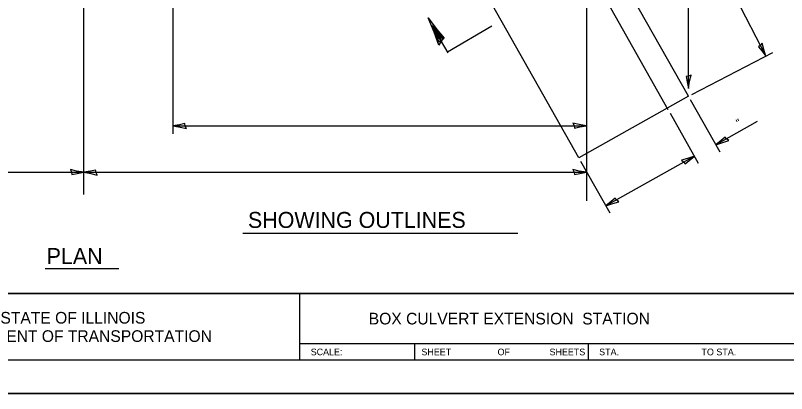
# Model space of a CAD drawing. Extents: x 2133490 to 2172050, y 2138301 to 2145980.
# Drawn here: x 2138876 to 2139454, y 2144574 to 2144858 of the extents above; entities that cross this region are included whole.
import ezdxf

# ---------------------------------------------------------------- set-up
doc = ezdxf.new("R2010")
doc.units = 0
for name, color, linetype in [('Level 40', 7, 'Continuous'), ('Level 63', 7, 'Continuous'), ('ROW_PR_Notes', 7, 'Continuous'), ('Sheets_50 Reference Boundary', 7, 'Continuous'), ('Sheets_General Details', 7, 'Continuous'), ('Sheets_Printer Plotting Border', 7, 'Continuous')]:
    doc.layers.add(name, color=color, linetype=linetype)

msp = doc.modelspace()

# ---------------------------------------------------------------- linework, layer by layer
at = {"layer": 'Level 40'}
for p, q in [((2138927.29, 2144723.86), (2138927.29, 2145003.66)), ((2139200.25, 2144830.08), (2139188.06, 2144850.83)), ((2139199.83, 2144830.8), (2139232.97, 2144850.27))]:
    msp.add_line(p, q, dxfattribs=at)
msp.add_lwpolyline([(2139193.58, 2144840.26), (2139191.64, 2144845.13), (2139194.67, 2144840.66), (2139193.46, 2144837.74), (2139188.9, 2144849.93), (2139196.29, 2144840.68), (2139195.05, 2144838.91), (2139193.3, 2144835.84), (2139189.71, 2144845.45), (2139185.23, 2144856.2), (2139191.9, 2144847.58), (2139197.27, 2144841), (2139195.05, 2144838.91)], dxfattribs=at)
at = {"layer": 'Level 63'}
for points in [[(2139435.52, 2144837.34), (2139434.18, 2144835.74), (2139432.69, 2144834.61), (2139435.18, 2144831.54), (2139438.23, 2144827.49), (2139436.65, 2144832.68)], [(2139382.28, 2144813.43), (2139380.36, 2144812.61), (2139378.52, 2144812.3), (2139379.32, 2144808.43), (2139380.19, 2144803.43), (2139381.16, 2144808.76)], [(2139004.13, 2144773.21), (2139003.31, 2144775.13), (2139003, 2144776.98), (2138999.13, 2144776.17), (2138994.13, 2144775.3), (2138999.46, 2144774.33)], [(2139293.78, 2144777.4), (2139294.59, 2144775.47), (2139294.91, 2144773.63), (2139298.78, 2144774.44), (2139303.78, 2144775.3), (2139298.44, 2144776.27)], [(2139410.55, 2144764.2), (2139408.89, 2144765.47), (2139407.72, 2144766.92), (2139404.74, 2144764.32), (2139400.81, 2144761.11), (2139405.93, 2144762.88)], [(2139374.97, 2144749.51), (2139376.63, 2144748.24), (2139377.81, 2144746.79), (2139380.78, 2144749.39), (2139384.71, 2144752.6), (2139379.59, 2144750.83)], [(2138917.29, 2144742.54), (2138918.1, 2144740.61), (2138918.42, 2144738.77), (2138922.29, 2144739.58), (2138927.29, 2144740.44), (2138921.95, 2144741.41)], [(2138937.28, 2144738.35), (2138936.47, 2144740.27), (2138936.16, 2144742.12), (2138932.29, 2144741.31), (2138927.29, 2144740.44), (2138932.62, 2144739.47)], [(2139293.78, 2144742.54), (2139294.59, 2144740.61), (2139294.91, 2144738.77), (2139298.78, 2144739.58), (2139303.78, 2144740.44), (2139298.44, 2144741.41)], [(2139328.22, 2144718.34), (2139326.56, 2144719.61), (2139325.38, 2144721.06), (2139322.41, 2144718.46), (2139318.48, 2144715.25), (2139323.6, 2144717.03)]]:
    msp.add_lwpolyline(points, close=True, dxfattribs=at)
at = {"layer": 'ROW_PR_Notes'}
for p, q in [((2139365.17, 2144787.25), (2139275.23, 2144946.75)), ((2139375.85, 2144948.65), (2139438.23, 2144827.49)), ((2139380.19, 2144803.43), (2139380.19, 2144946.72)), ((2139303.78, 2144939.88), (2139303.78, 2144719.16)), ((2138994.13, 2144926.33), (2138994.13, 2144769.3)), ((2139298.13, 2144751.33), (2139197.84, 2144929.19)), ((2139380.19, 2144797.61), (2139313.81, 2144915.32)), ((2139382.71, 2144798.91), (2139443.57, 2144830.24)), ((2139380.19, 2144797.61), (2139298.13, 2144751.33)), ((2139381.58, 2144795.14), (2139403.73, 2144755.87)), ((2139366.57, 2144784.78), (2139387.66, 2144747.37)), ((2139431.62, 2144778.49), (2139400.81, 2144761.11)), ((2138994.13, 2144775.3), (2139303.78, 2144775.3)), ((2139384.71, 2144752.6), (2139318.48, 2144715.25)), ((2139299.52, 2144748.86), (2139321.43, 2144710.02)), ((2138469.73, 2144740.44), (2138927.29, 2144740.44)), ((2138927.29, 2144740.44), (2139303.78, 2144740.44)), ((2139046.48, 2144694.76), (2139252.48, 2144694.76)), ((2138898.27, 2144668.17), (2138953.62, 2144668.17))]:
    msp.add_line(p, q, dxfattribs=at)
at = {"layer": 'Sheets_50 Reference Boundary'}
msp.add_lwpolyline([(2138150.12, 2145649.45), (2139725.12, 2145649.45), (2139725.12, 2144649.46), (2138150.12, 2144649.46)], close=True, dxfattribs=at)
at = {"layer": 'Sheets_General Details'}
for p, q in [((2138150.12, 2144649.46), (2139725.12, 2144649.46)), ((2139088.84, 2144649.46), (2139088.84, 2144599.46)), ((2139088.84, 2144611.96), (2139473.84, 2144611.96)), ((2139175.12, 2144611.96), (2139175.12, 2144599.46)), ((2139305.12, 2144611.96), (2139305.12, 2144599.46)), ((2139750.12, 2144574.46), (2138050.12, 2144574.46))]:
    msp.add_line(p, q, dxfattribs=at)
msp.add_lwpolyline([(2138150.12, 2145649.46), (2139725.12, 2145649.46), (2139725.12, 2144599.46), (2138150.12, 2144599.46)], close=True, dxfattribs=at)
at = {"layer": 'Sheets_Printer Plotting Border'}
msp.add_lwpolyline([(2138050.12, 2144574.46), (2139750.12, 2144574.46), (2139750.12, 2145674.46), (2138050.12, 2145674.46)], close=True, dxfattribs=at)

# ---------------------------------------------------------------- texts
at = {"layer": 'Level 63'}
for s, p in [('SHOWING OUTLINES', (2139050.28, 2144698.73)), ('PLAN', (2138899.51, 2144671.61))]:
    msp.add_text(s, height=12, dxfattribs=at).set_placement(p)
at = {"layer": 'ROW_PR_Notes'}
msp.add_text('  "', height=6, rotation=29.41773, dxfattribs=at).set_placement((2139414.27, 2144772.15))
at = {"layer": 'Sheets_General Details'}
for s, height, p in [('STATE OF ILLINOIS', 8.7501, (2138864.87, 2144626.96)), ('BOX CULVERT EXTENSION  STATION        ', 8.75, (2139140.77, 2144626.33)), ('DEPARTMENT OF TRANSPORTATION', 8.7501, (2138812, 2144613.21)), ('SCALE:          ', 5, (2139097.3, 2144603.21)), ('SHEET', 5, (2139180.22, 2144603.21)), ('OF', 5, (2139237.27, 2144603.21)), ('SHEETS', 5, (2139276.23, 2144603.21)), ('STA.', 5, (2139313.37, 2144603.21)), ('TO STA.', 5, (2139390.04, 2144603.21))]:
    msp.add_text(s, height=height, dxfattribs=at).set_placement(p)

doc.saveas('drawing.dxf')
